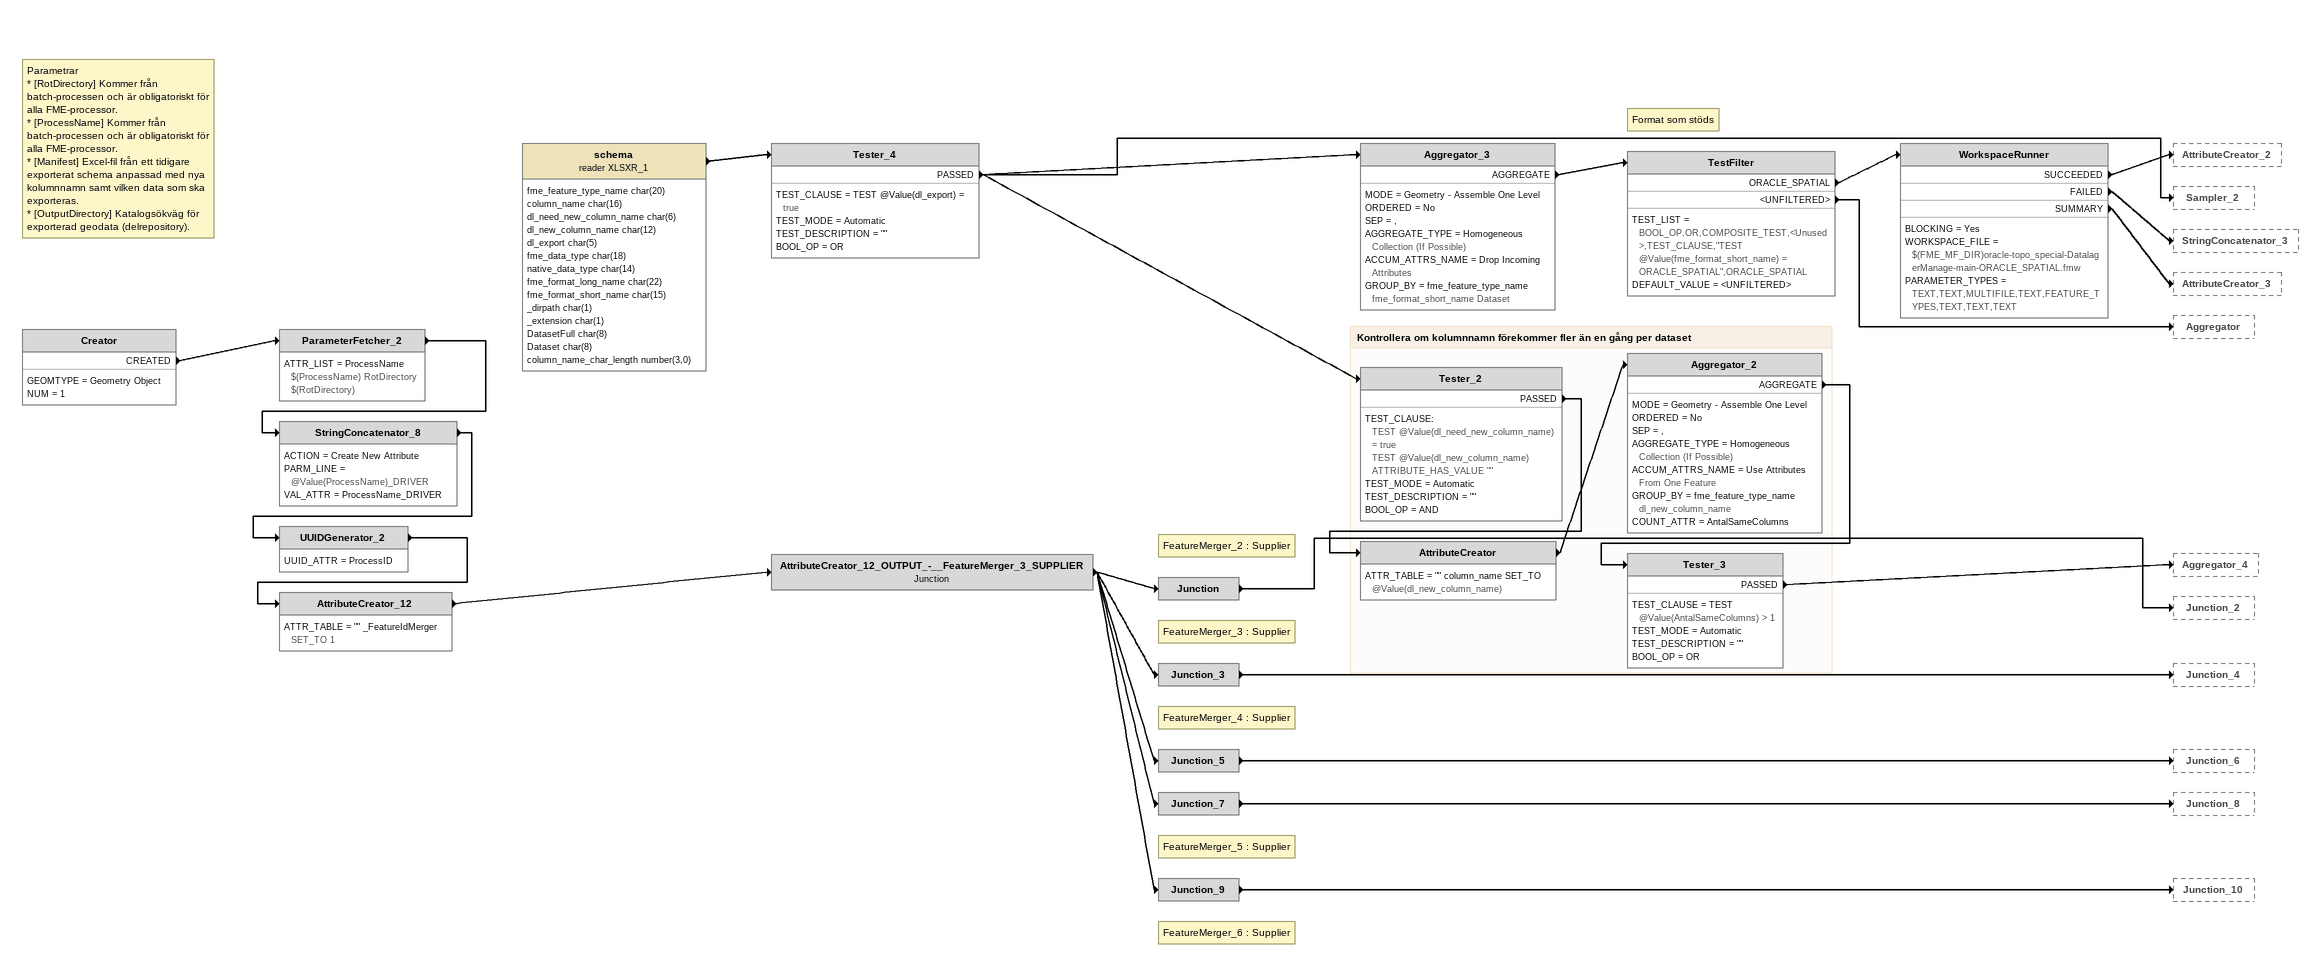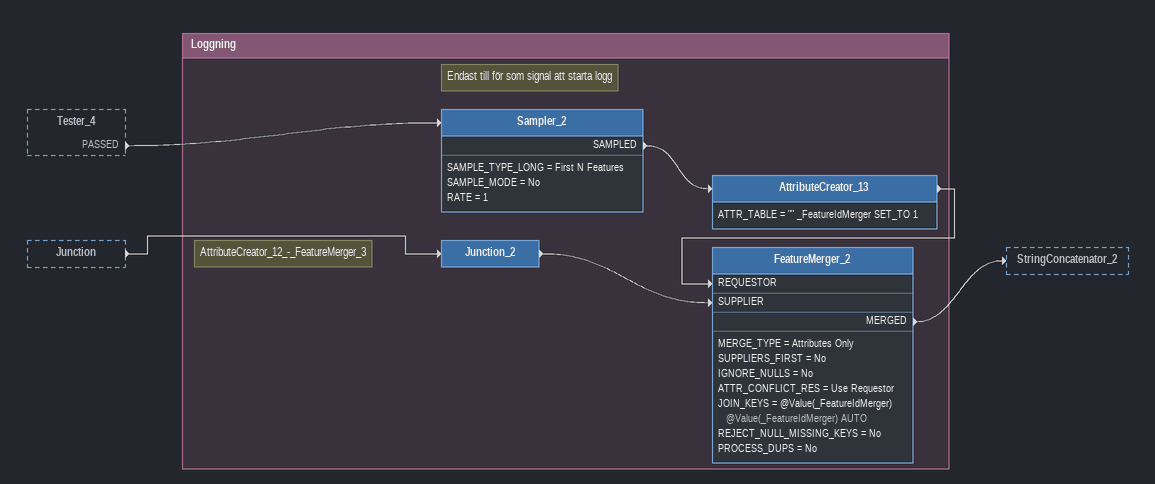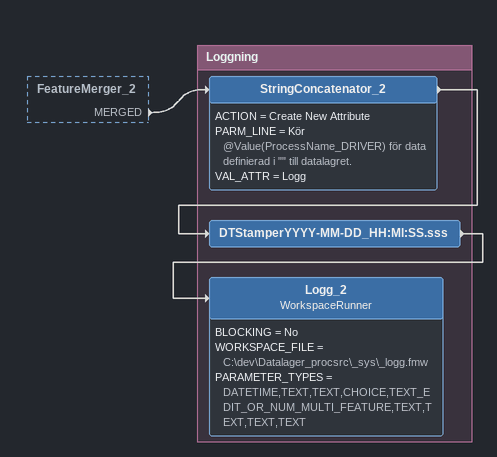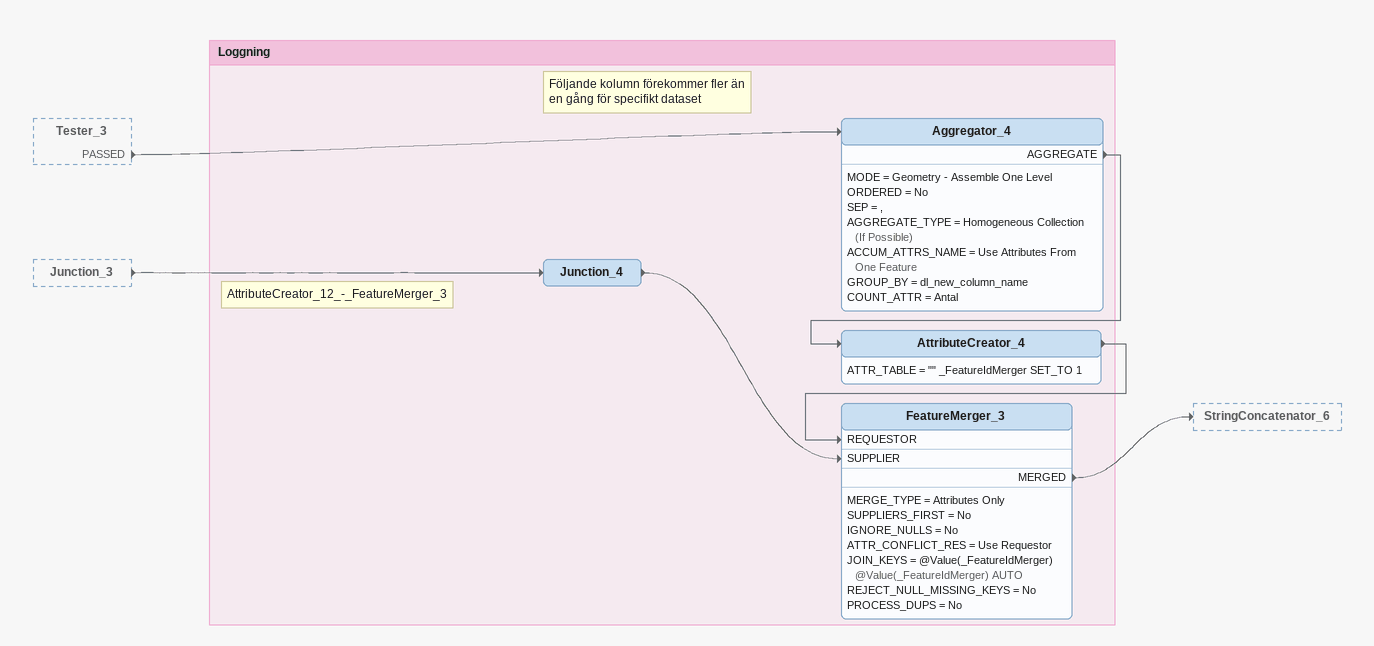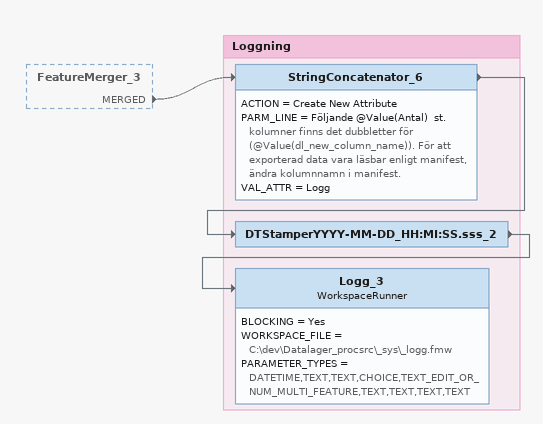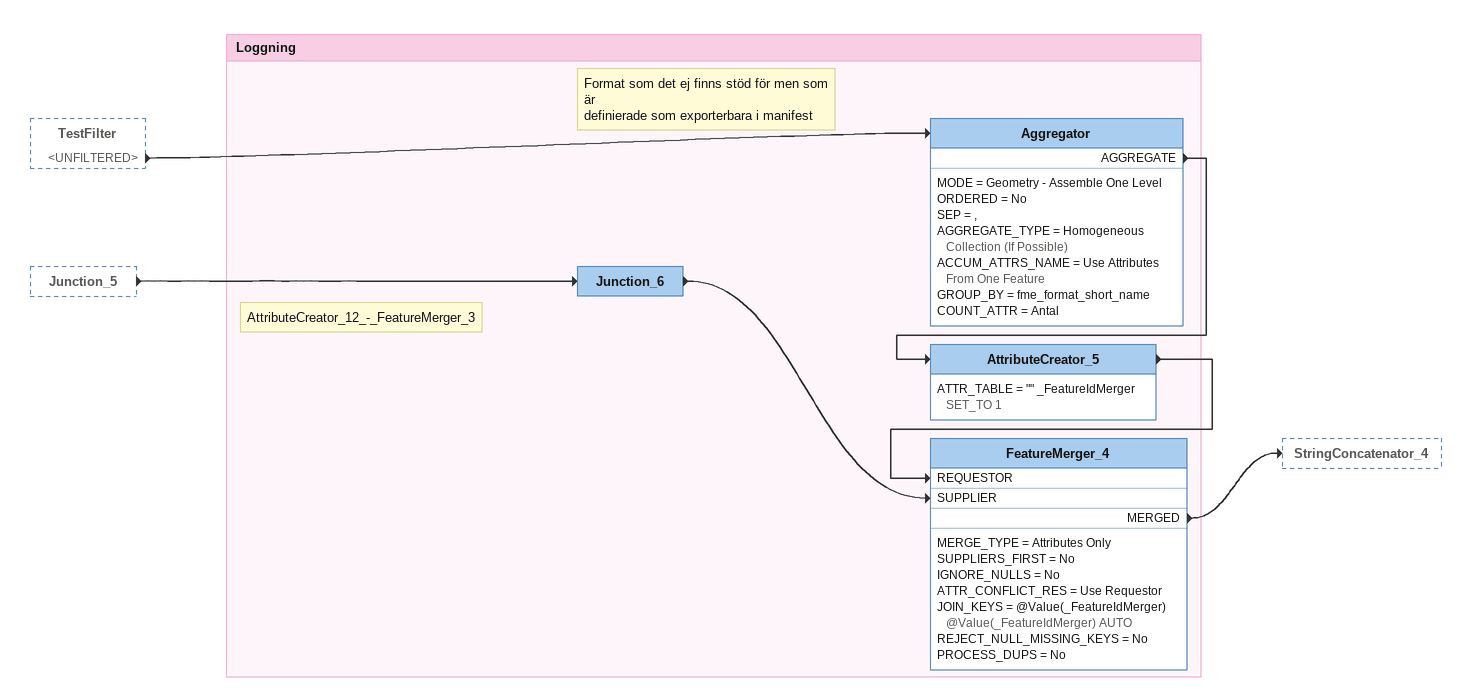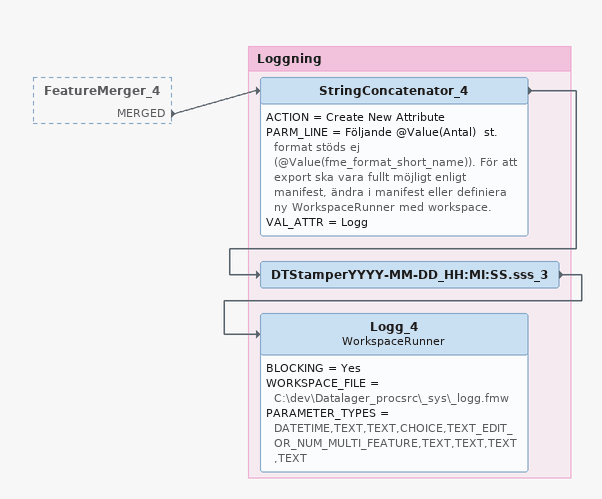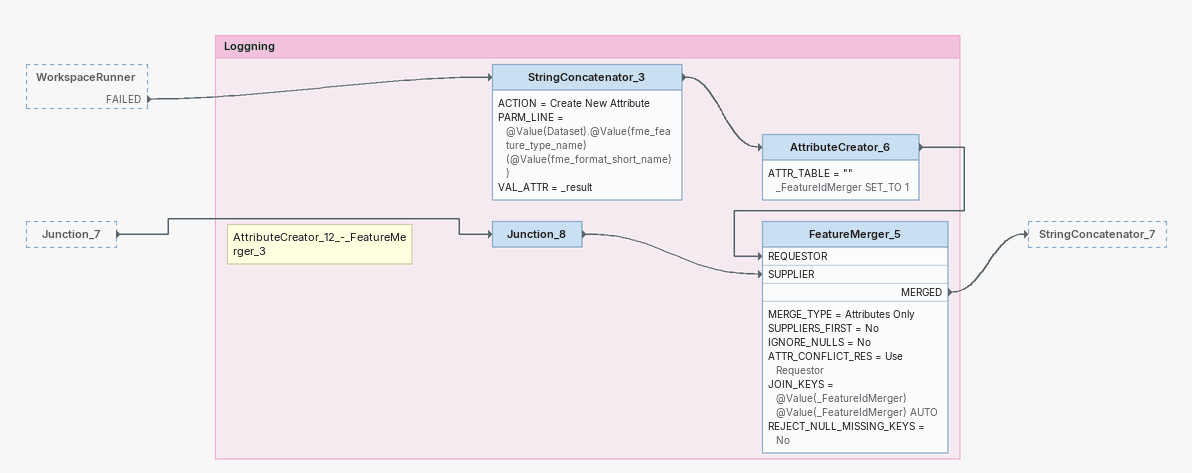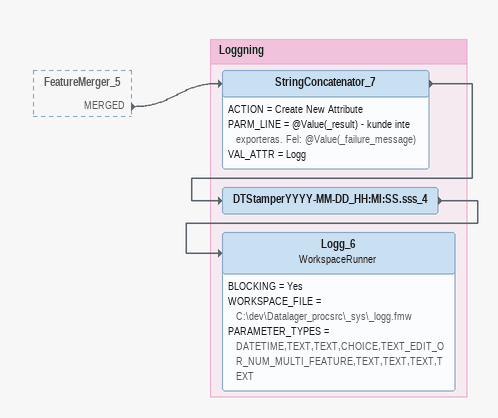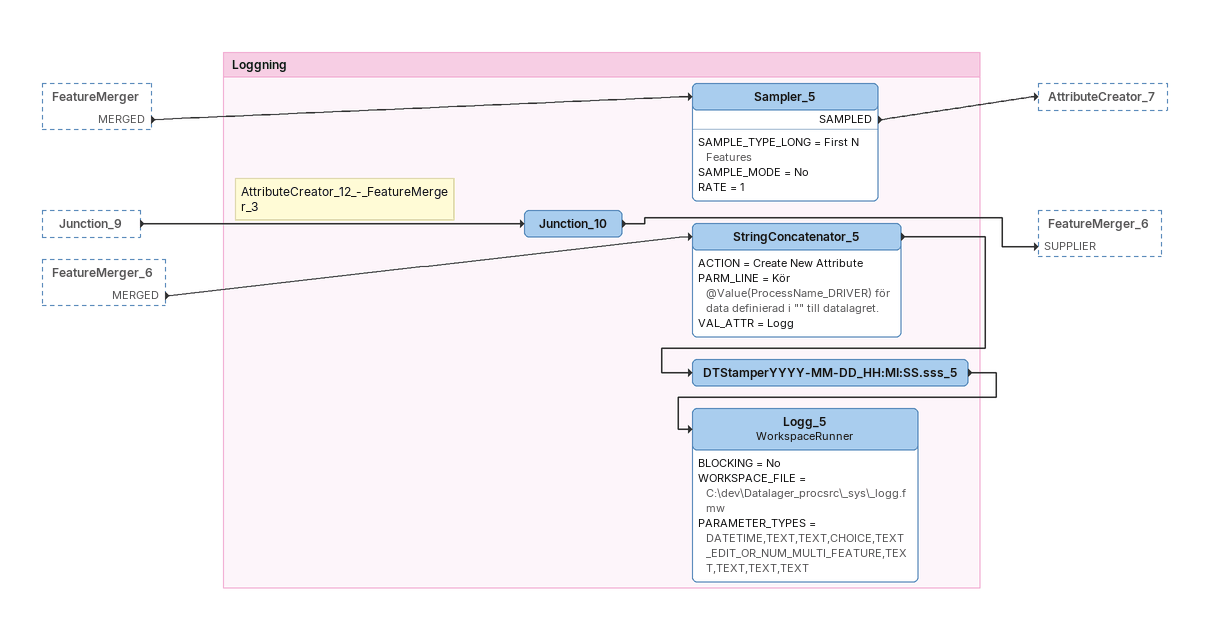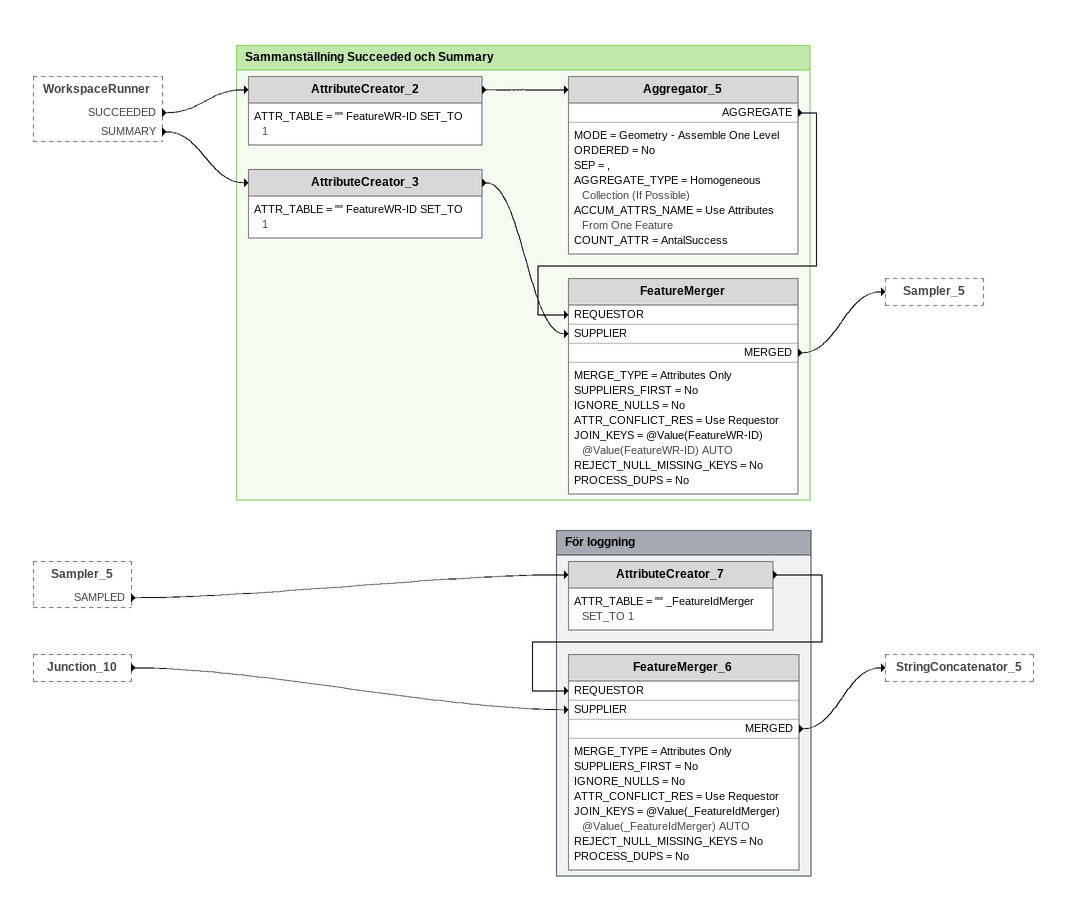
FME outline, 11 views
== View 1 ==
Creator
    GEOMTYPE = Geometry Object
    NUM = 1
    CREATED -> ParameterFetcher_2
ParameterFetcher_2
    ATTR_LIST = ProcessName $(ProcessName) RotDirectory $(RotDirectory)
    -> StringConcatenator_8
StringConcatenator_8
    ACTION = Create New Attribute
    PARM_LINE = @Value(ProcessName)_DRIVER
    VAL_ATTR = ProcessName_DRIVER
    -> UUIDGenerator_2
UUIDGenerator_2
    UUID_ATTR = ProcessID
    -> AttributeCreator_12
AttributeCreator_12
    ATTR_TABLE = "" _FeatureIdMerger SET_TO 1
    -> AttributeCreator_12_OUTPUT_-__FeatureMerger_3_SUPPLIER
AttributeCreator_12_OUTPUT_-__FeatureMerger_3_SUPPLIER: Junction
    -> Junction
    -> Junction_3
    -> Junction_5
    -> Junction_7
    -> Junction_9
Note: FeatureMerger_2 : Supplier
Junction
    -> Junction_2
Note: FeatureMerger_3 : Supplier
Junction_3
    -> Junction_4
Note: FeatureMerger_4 : Supplier
Junction_5
    -> Junction_6
Note: FeatureMerger_5 : Supplier
Junction_7
    -> Junction_8
Note: FeatureMerger_6 : Supplier
Junction_9
    -> Junction_10
Note: Parametrar / * [RotDirectory] Kommer från batch-processen och är obligatoriskt för alla FME-processor. / * [ProcessName] Kommer från batch-processen och är obligatoriskt för alla FME-processor. / * [Manifest] Excel-fil från ett tidigare exporterat schema anpassad med nya kolumnnamn samt vilken data som ska exporteras. / * [OutputDirectory] Katalogsökväg för exporterad geodata (delrepository).
schema (reader XLSXR_1)
    attributes: fme_feature_type_name char(20), column_name char(16), dl_need_new_column_name char(6), dl_new_column_name char(12), dl_export char(5), fme_data_type char(18), native_data_type char(14), fme_format_long_name char(22), fme_format_short_name char(15), _dirpath char(1), _extension char(1), DatasetFull char(8), Dataset char(8), column_name_char_length number(3,0)
    -> Tester_4
Tester_4
    TEST_CLAUSE = TEST @Value(dl_export) = true
    TEST_MODE = Automatic
    TEST_DESCRIPTION = ""
    BOOL_OP = OR
    PASSED -> Tester_2
    PASSED -> Aggregator_3
    PASSED -> Sampler_2
Aggregator_3
    MODE = Geometry - Assemble One Level
    ORDERED = No
    SEP = ,
    AGGREGATE_TYPE = Homogeneous Collection (If Possible)
    ACCUM_ATTRS_NAME = Drop Incoming Attributes
    GROUP_BY = fme_feature_type_name fme_format_short_name Dataset
    AGGREGATE -> TestFilter
Note: Format som stöds
TestFilter
    TEST_LIST = BOOL_OP,OR,COMPOSITE_TEST,<Unused>,TEST_CLAUSE,"TEST @Value(fme_format_short_name) = ORACLE_SPATIAL",ORACLE_SPATIAL
    DEFAULT_VALUE = <UNFILTERED>
    ORACLE_SPATIAL -> WorkspaceRunner
    <UNFILTERED> -> Aggregator
WorkspaceRunner
    BLOCKING = Yes
    WORKSPACE_FILE = $(FME_MF_DIR)oracle-topo_special-DatalagerManage-main-ORACLE_SPATIAL.fmw
    PARAMETER_TYPES = TEXT,TEXT,MULTIFILE,TEXT,FEATURE_TYPES,TEXT,TEXT,TEXT
    SUCCEEDED -> AttributeCreator_2
    FAILED -> StringConcatenator_3
    SUMMARY -> AttributeCreator_3

Bookmark: Kontrollera om kolumnnamn förekommer fler än en gång per dataset
Tester_2
    TEST_CLAUSE:
      TEST @Value(dl_need_new_column_name) = true
      TEST @Value(dl_new_column_name) ATTRIBUTE_HAS_VALUE ""
    TEST_MODE = Automatic
    TEST_DESCRIPTION = ""
    BOOL_OP = AND
    PASSED -> AttributeCreator
AttributeCreator
    ATTR_TABLE = "" column_name SET_TO @Value(dl_new_column_name)
    -> Aggregator_2
Aggregator_2
    MODE = Geometry - Assemble One Level
    ORDERED = No
    SEP = ,
    AGGREGATE_TYPE = Homogeneous Collection (If Possible)
    ACCUM_ATTRS_NAME = Use Attributes From One Feature
    GROUP_BY = fme_feature_type_name dl_new_column_name
    COUNT_ATTR = AntalSameColumns
    AGGREGATE -> Tester_3
Tester_3
    TEST_CLAUSE = TEST @Value(AntalSameColumns) > 1
    TEST_MODE = Automatic
    TEST_DESCRIPTION = ""
    BOOL_OP = OR
    PASSED -> Aggregator_4

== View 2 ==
Tester_4 [outside]
    PASSED -> Sampler_2
Junction [outside]
    -> Junction_2

Bookmark: Loggning
Note: AttributeCreator_12_-_FeatureMerger_3
Junction_2
    -> FeatureMerger_2 [SUPPLIER]
Note: Endast till för som signal att starta logg
Sampler_2
    SAMPLE_TYPE_LONG = First N Features
    SAMPLE_MODE = No
    RATE = 1
    SAMPLED -> AttributeCreator_13
AttributeCreator_13
    ATTR_TABLE = "" _FeatureIdMerger SET_TO 1
    -> FeatureMerger_2 [REQUESTOR]
FeatureMerger_2
    MERGE_TYPE = Attributes Only
    SUPPLIERS_FIRST = No
    IGNORE_NULLS = No
    ATTR_CONFLICT_RES = Use Requestor
    JOIN_KEYS = @Value(_FeatureIdMerger) @Value(_FeatureIdMerger) AUTO
    REJECT_NULL_MISSING_KEYS = No
    PROCESS_DUPS = No
    MERGED -> StringConcatenator_2

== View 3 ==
FeatureMerger_2 [outside]
    MERGED -> StringConcatenator_2

Bookmark: Loggning
StringConcatenator_2
    ACTION = Create New Attribute
    PARM_LINE = Kör @Value(ProcessName_DRIVER) för data definierad i "" till datalagret.
    VAL_ATTR = Logg
    -> DTStamperYYYY-MM-DD_HH:MI:SS.sss
DTStamperYYYY-MM-DD_HH:MI:SS.sss
    -> Logg_2
Logg_2: WorkspaceRunner
    BLOCKING = No
    WORKSPACE_FILE = C:\dev\Datalager_procsrc\_sys\_logg.fmw
    PARAMETER_TYPES = DATETIME,TEXT,TEXT,CHOICE,TEXT_EDIT_OR_NUM_MULTI_FEATURE,TEXT,TEXT,TEXT,TEXT

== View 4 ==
Tester_3 [outside]
    PASSED -> Aggregator_4
Junction_3 [outside]
    -> Junction_4

Bookmark: Loggning
Note: AttributeCreator_12_-_FeatureMerger_3
Junction_4
    -> FeatureMerger_3 [SUPPLIER]
Note: Följande kolumn förekommer fler än / en gång för specifikt dataset
Aggregator_4
    MODE = Geometry - Assemble One Level
    ORDERED = No
    SEP = ,
    AGGREGATE_TYPE = Homogeneous Collection (If Possible)
    ACCUM_ATTRS_NAME = Use Attributes From One Feature
    GROUP_BY = dl_new_column_name
    COUNT_ATTR = Antal
    AGGREGATE -> AttributeCreator_4
AttributeCreator_4
    ATTR_TABLE = "" _FeatureIdMerger SET_TO 1
    -> FeatureMerger_3 [REQUESTOR]
FeatureMerger_3
    MERGE_TYPE = Attributes Only
    SUPPLIERS_FIRST = No
    IGNORE_NULLS = No
    ATTR_CONFLICT_RES = Use Requestor
    JOIN_KEYS = @Value(_FeatureIdMerger) @Value(_FeatureIdMerger) AUTO
    REJECT_NULL_MISSING_KEYS = No
    PROCESS_DUPS = No
    MERGED -> StringConcatenator_6

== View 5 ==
FeatureMerger_3 [outside]
    MERGED -> StringConcatenator_6

Bookmark: Loggning
StringConcatenator_6
    ACTION = Create New Attribute
    PARM_LINE = Följande @Value(Antal)  st. kolumner finns det dubbletter för (@Value(dl_new_column_name)). För att exporterad data vara läsbar enligt manifest, ändra kolumnnamn i manifest.
    VAL_ATTR = Logg
    -> DTStamperYYYY-MM-DD_HH:MI:SS.sss_2
DTStamperYYYY-MM-DD_HH:MI:SS.sss_2
    -> Logg_3
Logg_3: WorkspaceRunner
    BLOCKING = Yes
    WORKSPACE_FILE = C:\dev\Datalager_procsrc\_sys\_logg.fmw
    PARAMETER_TYPES = DATETIME,TEXT,TEXT,CHOICE,TEXT_EDIT_OR_NUM_MULTI_FEATURE,TEXT,TEXT,TEXT,TEXT

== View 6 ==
TestFilter [outside]
    <UNFILTERED> -> Aggregator
Junction_5 [outside]
    -> Junction_6

Bookmark: Loggning
Note: AttributeCreator_12_-_FeatureMerger_3
Junction_6
    -> FeatureMerger_4 [SUPPLIER]
Note: Format som det ej finns stöd för men som är / definierade som exporterbara i manifest
Aggregator
    MODE = Geometry - Assemble One Level
    ORDERED = No
    SEP = ,
    AGGREGATE_TYPE = Homogeneous Collection (If Possible)
    ACCUM_ATTRS_NAME = Use Attributes From One Feature
    GROUP_BY = fme_format_short_name
    COUNT_ATTR = Antal
    AGGREGATE -> AttributeCreator_5
AttributeCreator_5
    ATTR_TABLE = "" _FeatureIdMerger SET_TO 1
    -> FeatureMerger_4 [REQUESTOR]
FeatureMerger_4
    MERGE_TYPE = Attributes Only
    SUPPLIERS_FIRST = No
    IGNORE_NULLS = No
    ATTR_CONFLICT_RES = Use Requestor
    JOIN_KEYS = @Value(_FeatureIdMerger) @Value(_FeatureIdMerger) AUTO
    REJECT_NULL_MISSING_KEYS = No
    PROCESS_DUPS = No
    MERGED -> StringConcatenator_4

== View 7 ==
FeatureMerger_4 [outside]
    MERGED -> StringConcatenator_4

Bookmark: Loggning
StringConcatenator_4
    ACTION = Create New Attribute
    PARM_LINE = Följande @Value(Antal)  st. format stöds ej (@Value(fme_format_short_name)). För att export ska vara fullt möjligt enligt manifest, ändra i manifest eller definiera ny WorkspaceRunner med workspace.
    VAL_ATTR = Logg
    -> DTStamperYYYY-MM-DD_HH:MI:SS.sss_3
DTStamperYYYY-MM-DD_HH:MI:SS.sss_3
    -> Logg_4
Logg_4: WorkspaceRunner
    BLOCKING = Yes
    WORKSPACE_FILE = C:\dev\Datalager_procsrc\_sys\_logg.fmw
    PARAMETER_TYPES = DATETIME,TEXT,TEXT,CHOICE,TEXT_EDIT_OR_NUM_MULTI_FEATURE,TEXT,TEXT,TEXT,TEXT

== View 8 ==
WorkspaceRunner [outside]
    FAILED -> StringConcatenator_3
Junction_7 [outside]
    -> Junction_8

Bookmark: Loggning
Note: AttributeCreator_12_-_FeatureMerger_3
Junction_8
    -> FeatureMerger_5 [SUPPLIER]
StringConcatenator_3
    ACTION = Create New Attribute
    PARM_LINE = @Value(Dataset).@Value(fme_feature_type_name) (@Value(fme_format_short_name))
    VAL_ATTR = _result
    -> AttributeCreator_6
AttributeCreator_6
    ATTR_TABLE = "" _FeatureIdMerger SET_TO 1
    -> FeatureMerger_5 [REQUESTOR]
FeatureMerger_5
    MERGE_TYPE = Attributes Only
    SUPPLIERS_FIRST = No
    IGNORE_NULLS = No
    ATTR_CONFLICT_RES = Use Requestor
    JOIN_KEYS = @Value(_FeatureIdMerger) @Value(_FeatureIdMerger) AUTO
    REJECT_NULL_MISSING_KEYS = No
    MERGED -> StringConcatenator_7

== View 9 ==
FeatureMerger_5 [outside]
    MERGED -> StringConcatenator_7

Bookmark: Loggning
StringConcatenator_7
    ACTION = Create New Attribute
    PARM_LINE = @Value(_result) - kunde inte exporteras. Fel: @Value(_failure_message)
    VAL_ATTR = Logg
    -> DTStamperYYYY-MM-DD_HH:MI:SS.sss_4
DTStamperYYYY-MM-DD_HH:MI:SS.sss_4
    -> Logg_6
Logg_6: WorkspaceRunner
    BLOCKING = Yes
    WORKSPACE_FILE = C:\dev\Datalager_procsrc\_sys\_logg.fmw
    PARAMETER_TYPES = DATETIME,TEXT,TEXT,CHOICE,TEXT_EDIT_OR_NUM_MULTI_FEATURE,TEXT,TEXT,TEXT,TEXT

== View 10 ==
FeatureMerger [outside]
    MERGED -> Sampler_5
Junction_9 [outside]
    -> Junction_10
FeatureMerger_6 [outside]
    MERGED -> StringConcatenator_5

Bookmark: Loggning
Note: AttributeCreator_12_-_FeatureMerger_3
Junction_10
    -> FeatureMerger_6 [SUPPLIER]
Sampler_5
    SAMPLE_TYPE_LONG = First N Features
    SAMPLE_MODE = No
    RATE = 1
    SAMPLED -> AttributeCreator_7
StringConcatenator_5
    ACTION = Create New Attribute
    PARM_LINE = Kör @Value(ProcessName_DRIVER) för data definierad i "" till datalagret.
    VAL_ATTR = Logg
    -> DTStamperYYYY-MM-DD_HH:MI:SS.sss_5
DTStamperYYYY-MM-DD_HH:MI:SS.sss_5
    -> Logg_5
Logg_5: WorkspaceRunner
    BLOCKING = No
    WORKSPACE_FILE = C:\dev\Datalager_procsrc\_sys\_logg.fmw
    PARAMETER_TYPES = DATETIME,TEXT,TEXT,CHOICE,TEXT_EDIT_OR_NUM_MULTI_FEATURE,TEXT,TEXT,TEXT,TEXT

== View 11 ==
WorkspaceRunner [outside]
    SUCCEEDED -> AttributeCreator_2
    SUMMARY -> AttributeCreator_3
Sampler_5 [outside]
    SAMPLED -> AttributeCreator_7
Junction_10 [outside]
    -> FeatureMerger_6 [SUPPLIER]

Bookmark: Sammanställning Succeeded och Summary
AttributeCreator_2
    ATTR_TABLE = "" FeatureWR-ID SET_TO 1
    -> Aggregator_5
Aggregator_5
    MODE = Geometry - Assemble One Level
    ORDERED = No
    SEP = ,
    AGGREGATE_TYPE = Homogeneous Collection (If Possible)
    ACCUM_ATTRS_NAME = Use Attributes From One Feature
    COUNT_ATTR = AntalSuccess
    AGGREGATE -> FeatureMerger [REQUESTOR]
AttributeCreator_3
    ATTR_TABLE = "" FeatureWR-ID SET_TO 1
    -> FeatureMerger [SUPPLIER]
FeatureMerger
    MERGE_TYPE = Attributes Only
    SUPPLIERS_FIRST = No
    IGNORE_NULLS = No
    ATTR_CONFLICT_RES = Use Requestor
    JOIN_KEYS = @Value(FeatureWR-ID) @Value(FeatureWR-ID) AUTO
    REJECT_NULL_MISSING_KEYS = No
    PROCESS_DUPS = No
    MERGED -> Sampler_5

Bookmark: För loggning
AttributeCreator_7
    ATTR_TABLE = "" _FeatureIdMerger SET_TO 1
    -> FeatureMerger_6 [REQUESTOR]
FeatureMerger_6
    MERGE_TYPE = Attributes Only
    SUPPLIERS_FIRST = No
    IGNORE_NULLS = No
    ATTR_CONFLICT_RES = Use Requestor
    JOIN_KEYS = @Value(_FeatureIdMerger) @Value(_FeatureIdMerger) AUTO
    REJECT_NULL_MISSING_KEYS = No
    PROCESS_DUPS = No
    MERGED -> StringConcatenator_5
